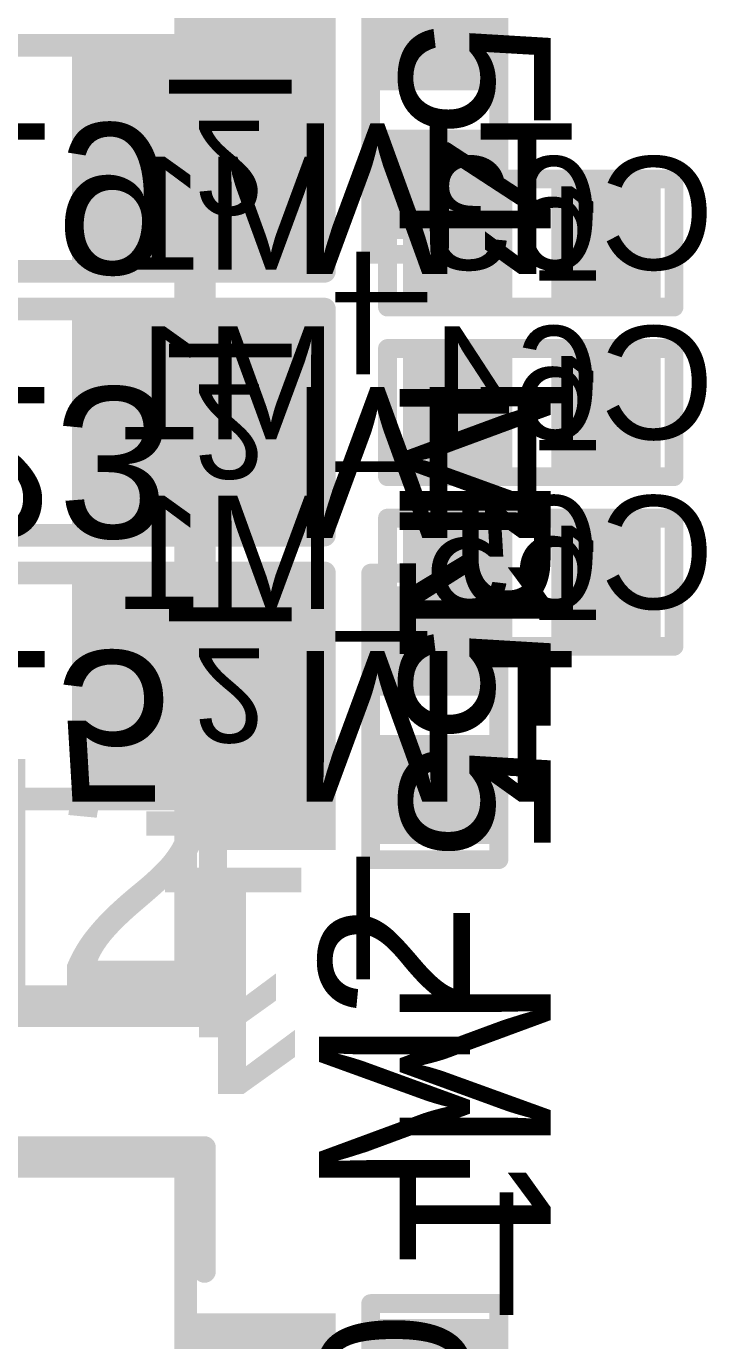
# Model space of a CAD drawing. Header units: inches. Extents: x -0.3 to 12.2, y -3.2 to 4.4.
# Drawn here: x 1.8497 to 2.0302, y 1.8537 to 2.2025 of the extents above; entities that cross this region are included whole.
import ezdxf

# ---------------------------------------------------------------- set-up
doc = ezdxf.new("R2010")
doc.units = ezdxf.units.IN
doc.header["$MEASUREMENT"] = 0
for name, color, linetype in [('Board Layer Stack Bottom Overlay', 54, 'Continuous'), ('Board Layer Stack Bottom Solder', 6, 'Continuous'), ('Bottom Assembly', 216, 'Continuous'), ('Bottom Layer_L8', 5, 'Continuous'), ('Bottom Paste', 16, 'Continuous'), ('FAB', 56, 'Continuous'), ('Top Assembly', 6, 'Continuous'), ('Top Overlay', 2, 'Continuous'), ('Top Paste', 8, 'Continuous'), ('Top Solder', 216, 'Continuous'), ('TOP_L1', 1, 'Continuous')]:
    doc.layers.add(name, color=color, linetype=linetype)
doc.styles.add('Arial', font='', dxfattribs={"height": 0.2})
doc.styles.get('Arial').set_extended_font_data('Arial')

# ---------------------------------------------------------------- blocks, each defined once
blk = doc.blocks.new('R0402_2')
at = {"layer": 'Top Paste'}
for points in [[(-0.006, 0.0125), (-0.006, -0.0125), (-0.031, -0.0125), (-0.031, 0.0125)], [(0.0334, 0.0125), (0.0334, -0.0125), (0.0084, -0.0125), (0.0084, 0.0125)]]:
    blk.add_hatch(color=8, dxfattribs=at).paths.add_polyline_path(points)
at = {"layer": 'Top Solder'}
for points in [[(-0.004, 0.0145), (-0.004, -0.0145), (-0.033, -0.0145), (-0.033, 0.0145)], [(0.0354, 0.0145), (0.0354, -0.0145), (0.0064, -0.0145), (0.0064, 0.0145)]]:
    blk.add_hatch(color=216, dxfattribs=at).paths.add_polyline_path(points)
at = {"layer": 'TOP_L1'}
for points in [[(-0.006, 0.0125), (-0.006, -0.0125), (-0.031, -0.0125), (-0.031, 0.0125)], [(0.0334, 0.0125), (0.0334, -0.0125), (0.0084, -0.0125), (0.0084, 0.0125)]]:
    blk.add_hatch(color=1, dxfattribs=at).paths.add_polyline_path(points)
at = {"layer": 'Top Assembly'}
for points in [[(-0.0365, -0.017, 0.005, 0.005, 0), (-0.0365, 0.017, 0.005, 0.005, 0)], [(0.0395, 0.017, 0.005, 0.005, 0), (-0.0365, 0.017, 0.005, 0.005, 0)], [(0.0395, -0.017, 0.005, 0.005, 0), (0.0395, 0.017, 0.005, 0.005, 0)], [(0.0395, -0.017, 0.005, 0.005, 0), (-0.0365, -0.017, 0.005, 0.005, 0)]]:
    blk.add_lwpolyline(points, format="xyseb", dxfattribs=at)
for points in [[(-0.03775, 0.017, 0.0025, 0.0025, 1), (-0.03525, 0.017, 0.0025, 0.0025, 1)], [(-0.03775, 0.017, 0.0025, 0.0025, 1), (-0.03525, 0.017, 0.0025, 0.0025, 1)], [(0.03825, 0.017, 0.0025, 0.0025, 1), (0.04075, 0.017, 0.0025, 0.0025, 1)], [(0.03825, 0.017, 0.0025, 0.0025, 1), (0.04075, 0.017, 0.0025, 0.0025, 1)], [(-0.03775, -0.017, 0.0025, 0.0025, 1), (-0.03525, -0.017, 0.0025, 0.0025, 1)], [(-0.03775, -0.017, 0.0025, 0.0025, 1), (-0.03525, -0.017, 0.0025, 0.0025, 1)], [(0.03825, -0.017, 0.0025, 0.0025, 1), (0.04075, -0.017, 0.0025, 0.0025, 1)], [(0.03825, -0.017, 0.0025, 0.0025, 1), (0.04075, -0.017, 0.0025, 0.0025, 1)]]:
    blk.add_lwpolyline(points, format="xyseb", close=True, dxfattribs=at)
at = {"layer": 'Top Overlay'}
for points in [[(-0.0365, -0.017, 0.005, 0.005, 0), (-0.0365, 0.017, 0.005, 0.005, 0)], [(0.0365, 0.017, 0.005, 0.005, 0), (-0.0365, 0.017, 0.005, 0.005, 0)], [(0.0395, 0.017, 0.005, 0.005, 0), (0.0365, 0.017, 0.005, 0.005, 0)], [(0.0395, -0.017, 0.005, 0.005, 0), (0.0395, 0.017, 0.005, 0.005, 0)], [(0.0395, -0.017, 0.005, 0.005, 0), (-0.0365, -0.017, 0.005, 0.005, 0)]]:
    blk.add_lwpolyline(points, format="xyseb", dxfattribs=at)
for points in [[(-0.03775, 0.017, 0.0025, 0.0025, 1), (-0.03525, 0.017, 0.0025, 0.0025, 1)], [(-0.03775, 0.017, 0.0025, 0.0025, 1), (-0.03525, 0.017, 0.0025, 0.0025, 1)], [(0.03525, 0.017, 0.0025, 0.0025, 1), (0.03775, 0.017, 0.0025, 0.0025, 1)], [(0.03525, 0.017, 0.0025, 0.0025, 1), (0.03775, 0.017, 0.0025, 0.0025, 1)], [(0.03825, 0.017, 0.0025, 0.0025, 1), (0.04075, 0.017, 0.0025, 0.0025, 1)], [(0.03825, 0.017, 0.0025, 0.0025, 1), (0.04075, 0.017, 0.0025, 0.0025, 1)], [(-0.03775, -0.017, 0.0025, 0.0025, 1), (-0.03525, -0.017, 0.0025, 0.0025, 1)], [(-0.03775, -0.017, 0.0025, 0.0025, 1), (-0.03525, -0.017, 0.0025, 0.0025, 1)], [(0.03825, -0.017, 0.0025, 0.0025, 1), (0.04075, -0.017, 0.0025, 0.0025, 1)], [(0.03825, -0.017, 0.0025, 0.0025, 1), (0.04075, -0.017, 0.0025, 0.0025, 1)]]:
    blk.add_lwpolyline(points, format="xyseb", close=True, dxfattribs=at)
at = {"layer": 'Top Assembly', "style": 'Arial'}
blk.add_text('R55_M1', height=0.04, dxfattribs=at).set_placement((-0.06289, -0.0093))
blk = doc.blocks.new('R0402_4')
at = {"layer": 'Top Paste'}
for points in [[(-0.006, 0.0125), (-0.006, -0.0125), (-0.031, -0.0125), (-0.031, 0.0125)], [(0.0334, 0.0125), (0.0334, -0.0125), (0.0084, -0.0125), (0.0084, 0.0125)]]:
    blk.add_hatch(color=8, dxfattribs=at).paths.add_polyline_path(points)
at = {"layer": 'Top Solder'}
for points in [[(-0.004, 0.0145), (-0.004, -0.0145), (-0.033, -0.0145), (-0.033, 0.0145)], [(0.0354, 0.0145), (0.0354, -0.0145), (0.0064, -0.0145), (0.0064, 0.0145)]]:
    blk.add_hatch(color=216, dxfattribs=at).paths.add_polyline_path(points)
at = {"layer": 'TOP_L1'}
for points in [[(-0.006, 0.0125), (-0.006, -0.0125), (-0.031, -0.0125), (-0.031, 0.0125)], [(0.0334, 0.0125), (0.0334, -0.0125), (0.0084, -0.0125), (0.0084, 0.0125)]]:
    blk.add_hatch(color=1, dxfattribs=at).paths.add_polyline_path(points)
at = {"layer": 'Top Assembly'}
for points in [[(-0.0365, -0.017, 0.005, 0.005, 0), (-0.0365, 0.017, 0.005, 0.005, 0)], [(0.0395, 0.017, 0.005, 0.005, 0), (-0.0365, 0.017, 0.005, 0.005, 0)], [(0.0395, -0.017, 0.005, 0.005, 0), (0.0395, 0.017, 0.005, 0.005, 0)], [(0.0395, -0.017, 0.005, 0.005, 0), (-0.0365, -0.017, 0.005, 0.005, 0)]]:
    blk.add_lwpolyline(points, format="xyseb", dxfattribs=at)
for points in [[(-0.03775, 0.017, 0.0025, 0.0025, 1), (-0.03525, 0.017, 0.0025, 0.0025, 1)], [(-0.03775, 0.017, 0.0025, 0.0025, 1), (-0.03525, 0.017, 0.0025, 0.0025, 1)], [(0.03825, 0.017, 0.0025, 0.0025, 1), (0.04075, 0.017, 0.0025, 0.0025, 1)], [(0.03825, 0.017, 0.0025, 0.0025, 1), (0.04075, 0.017, 0.0025, 0.0025, 1)], [(-0.03775, -0.017, 0.0025, 0.0025, 1), (-0.03525, -0.017, 0.0025, 0.0025, 1)], [(-0.03775, -0.017, 0.0025, 0.0025, 1), (-0.03525, -0.017, 0.0025, 0.0025, 1)], [(0.03825, -0.017, 0.0025, 0.0025, 1), (0.04075, -0.017, 0.0025, 0.0025, 1)], [(0.03825, -0.017, 0.0025, 0.0025, 1), (0.04075, -0.017, 0.0025, 0.0025, 1)]]:
    blk.add_lwpolyline(points, format="xyseb", close=True, dxfattribs=at)
at = {"layer": 'Top Overlay'}
for points in [[(-0.0365, -0.017, 0.005, 0.005, 0), (-0.0365, 0.017, 0.005, 0.005, 0)], [(0.0365, 0.017, 0.005, 0.005, 0), (-0.0365, 0.017, 0.005, 0.005, 0)], [(0.0395, 0.017, 0.005, 0.005, 0), (0.0365, 0.017, 0.005, 0.005, 0)], [(0.0395, -0.017, 0.005, 0.005, 0), (0.0395, 0.017, 0.005, 0.005, 0)], [(0.0395, -0.017, 0.005, 0.005, 0), (-0.0365, -0.017, 0.005, 0.005, 0)]]:
    blk.add_lwpolyline(points, format="xyseb", dxfattribs=at)
for points in [[(-0.03775, 0.017, 0.0025, 0.0025, 1), (-0.03525, 0.017, 0.0025, 0.0025, 1)], [(-0.03775, 0.017, 0.0025, 0.0025, 1), (-0.03525, 0.017, 0.0025, 0.0025, 1)], [(0.03525, 0.017, 0.0025, 0.0025, 1), (0.03775, 0.017, 0.0025, 0.0025, 1)], [(0.03525, 0.017, 0.0025, 0.0025, 1), (0.03775, 0.017, 0.0025, 0.0025, 1)], [(0.03825, 0.017, 0.0025, 0.0025, 1), (0.04075, 0.017, 0.0025, 0.0025, 1)], [(0.03825, 0.017, 0.0025, 0.0025, 1), (0.04075, 0.017, 0.0025, 0.0025, 1)], [(-0.03775, -0.017, 0.0025, 0.0025, 1), (-0.03525, -0.017, 0.0025, 0.0025, 1)], [(-0.03775, -0.017, 0.0025, 0.0025, 1), (-0.03525, -0.017, 0.0025, 0.0025, 1)], [(0.03825, -0.017, 0.0025, 0.0025, 1), (0.04075, -0.017, 0.0025, 0.0025, 1)], [(0.03825, -0.017, 0.0025, 0.0025, 1), (0.04075, -0.017, 0.0025, 0.0025, 1)]]:
    blk.add_lwpolyline(points, format="xyseb", close=True, dxfattribs=at)
at = {"layer": 'Top Assembly', "style": 'Arial'}
blk.add_text('R54_M1', height=0.04, dxfattribs=at).set_placement((-0.06289, -0.0093))
blk = doc.blocks.new('R0402_13')
at = {"layer": 'Top Paste'}
for points in [[(-0.006, 0.0125), (-0.006, -0.0125), (-0.031, -0.0125), (-0.031, 0.0125)], [(0.0334, 0.0125), (0.0334, -0.0125), (0.0084, -0.0125), (0.0084, 0.0125)]]:
    blk.add_hatch(color=8, dxfattribs=at).paths.add_polyline_path(points)
at = {"layer": 'Top Solder'}
for points in [[(-0.004, 0.0145), (-0.004, -0.0145), (-0.033, -0.0145), (-0.033, 0.0145)], [(0.0354, 0.0145), (0.0354, -0.0145), (0.0064, -0.0145), (0.0064, 0.0145)]]:
    blk.add_hatch(color=216, dxfattribs=at).paths.add_polyline_path(points)
at = {"layer": 'TOP_L1'}
for points in [[(-0.006, 0.0125), (-0.006, -0.0125), (-0.031, -0.0125), (-0.031, 0.0125)], [(0.0334, 0.0125), (0.0334, -0.0125), (0.0084, -0.0125), (0.0084, 0.0125)]]:
    blk.add_hatch(color=1, dxfattribs=at).paths.add_polyline_path(points)
at = {"layer": 'Top Assembly'}
for points in [[(-0.0365, 0.017, 0.005, 0.005, 0), (-0.0365, -0.017, 0.005, 0.005, 0)], [(-0.0365, 0.017, 0.005, 0.005, 0), (0.0395, 0.017, 0.005, 0.005, 0)], [(0.0395, 0.017, 0.005, 0.005, 0), (0.0395, -0.017, 0.005, 0.005, 0)], [(-0.0365, -0.017, 0.005, 0.005, 0), (0.0395, -0.017, 0.005, 0.005, 0)]]:
    blk.add_lwpolyline(points, format="xyseb", dxfattribs=at)
for points in [[(-0.03775, 0.017, 0.0025, 0.0025, 1), (-0.03525, 0.017, 0.0025, 0.0025, 1)], [(-0.03775, 0.017, 0.0025, 0.0025, 1), (-0.03525, 0.017, 0.0025, 0.0025, 1)], [(0.03825, 0.017, 0.0025, 0.0025, 1), (0.04075, 0.017, 0.0025, 0.0025, 1)], [(0.03825, 0.017, 0.0025, 0.0025, 1), (0.04075, 0.017, 0.0025, 0.0025, 1)], [(-0.03775, -0.017, 0.0025, 0.0025, 1), (-0.03525, -0.017, 0.0025, 0.0025, 1)], [(-0.03775, -0.017, 0.0025, 0.0025, 1), (-0.03525, -0.017, 0.0025, 0.0025, 1)], [(0.03825, -0.017, 0.0025, 0.0025, 1), (0.04075, -0.017, 0.0025, 0.0025, 1)], [(0.03825, -0.017, 0.0025, 0.0025, 1), (0.04075, -0.017, 0.0025, 0.0025, 1)]]:
    blk.add_lwpolyline(points, format="xyseb", close=True, dxfattribs=at)
at = {"layer": 'Top Overlay'}
for points in [[(-0.0365, 0.017, 0.005, 0.005, 0), (-0.0365, -0.017, 0.005, 0.005, 0)], [(-0.0365, 0.017, 0.005, 0.005, 0), (0.0365, 0.017, 0.005, 0.005, 0)], [(0.0365, 0.017, 0.005, 0.005, 0), (0.0395, 0.017, 0.005, 0.005, 0)], [(0.0395, 0.017, 0.005, 0.005, 0), (0.0395, -0.017, 0.005, 0.005, 0)], [(-0.0365, -0.017, 0.005, 0.005, 0), (0.0395, -0.017, 0.005, 0.005, 0)]]:
    blk.add_lwpolyline(points, format="xyseb", dxfattribs=at)
for points in [[(-0.03775, 0.017, 0.0025, 0.0025, 1), (-0.03525, 0.017, 0.0025, 0.0025, 1)], [(-0.03775, 0.017, 0.0025, 0.0025, 1), (-0.03525, 0.017, 0.0025, 0.0025, 1)], [(0.03525, 0.017, 0.0025, 0.0025, 1), (0.03775, 0.017, 0.0025, 0.0025, 1)], [(0.03525, 0.017, 0.0025, 0.0025, 1), (0.03775, 0.017, 0.0025, 0.0025, 1)], [(0.03825, 0.017, 0.0025, 0.0025, 1), (0.04075, 0.017, 0.0025, 0.0025, 1)], [(0.03825, 0.017, 0.0025, 0.0025, 1), (0.04075, 0.017, 0.0025, 0.0025, 1)], [(-0.03775, -0.017, 0.0025, 0.0025, 1), (-0.03525, -0.017, 0.0025, 0.0025, 1)], [(-0.03775, -0.017, 0.0025, 0.0025, 1), (-0.03525, -0.017, 0.0025, 0.0025, 1)], [(0.03825, -0.017, 0.0025, 0.0025, 1), (0.04075, -0.017, 0.0025, 0.0025, 1)], [(0.03825, -0.017, 0.0025, 0.0025, 1), (0.04075, -0.017, 0.0025, 0.0025, 1)]]:
    blk.add_lwpolyline(points, format="xyseb", close=True, dxfattribs=at)
at = {"layer": 'Top Assembly', "style": 'Arial'}
blk.add_text('R40_M2', height=0.04, dxfattribs=at).set_placement((-0.06523, -0.0093))
blk = doc.blocks.new('C0402_B_26')
at = {"layer": 'Board Layer Stack Bottom Solder'}
for points in [[(-0.004, 0.0145), (-0.004, -0.0145), (-0.033, -0.0145), (-0.033, 0.0145)], [(0.0354, 0.0145), (0.0354, -0.0145), (0.0064, -0.0145), (0.0064, 0.0145)]]:
    blk.add_hatch(color=6, dxfattribs=at).paths.add_polyline_path(points)
at = {"layer": 'Bottom Layer_L8'}
for points in [[(-0.006, 0.0125), (-0.006, -0.0125), (-0.031, -0.0125), (-0.031, 0.0125)], [(0.0334, 0.0125), (0.0334, -0.0125), (0.0084, -0.0125), (0.0084, 0.0125)]]:
    blk.add_hatch(color=5, dxfattribs=at).paths.add_polyline_path(points)
at = {"layer": 'Bottom Paste'}
for points in [[(-0.006, 0.0125), (-0.006, -0.0125), (-0.031, -0.0125), (-0.031, 0.0125)], [(0.0334, 0.0125), (0.0334, -0.0125), (0.0084, -0.0125), (0.0084, 0.0125)]]:
    blk.add_hatch(color=16, dxfattribs=at).paths.add_polyline_path(points)
at = {"layer": 'Board Layer Stack Bottom Overlay'}
for points in [[(-0.0365, 0.017, 0.005, 0.005, 0), (-0.0365, -0.017, 0.005, 0.005, 0)], [(0.0395, 0.017, 0.005, 0.005, 0), (-0.0365, 0.017, 0.005, 0.005, 0)], [(0.0395, 0.017, 0.005, 0.005, 0), (0.0395, -0.017, 0.005, 0.005, 0)], [(0.0365, -0.017, 0.005, 0.005, 0), (-0.0365, -0.017, 0.005, 0.005, 0)], [(0.0395, -0.017, 0.005, 0.005, 0), (0.0365, -0.017, 0.005, 0.005, 0)]]:
    blk.add_lwpolyline(points, format="xyseb", dxfattribs=at)
for points in [[(-0.03775, 0.017, 0.0025, 0.0025, 1), (-0.03525, 0.017, 0.0025, 0.0025, 1)], [(-0.03775, 0.017, 0.0025, 0.0025, 1), (-0.03525, 0.017, 0.0025, 0.0025, 1)], [(0.03825, 0.017, 0.0025, 0.0025, 1), (0.04075, 0.017, 0.0025, 0.0025, 1)], [(0.03825, 0.017, 0.0025, 0.0025, 1), (0.04075, 0.017, 0.0025, 0.0025, 1)], [(-0.03775, -0.017, 0.0025, 0.0025, 1), (-0.03525, -0.017, 0.0025, 0.0025, 1)], [(-0.03775, -0.017, 0.0025, 0.0025, 1), (-0.03525, -0.017, 0.0025, 0.0025, 1)], [(0.03525, -0.017, 0.0025, 0.0025, 1), (0.03775, -0.017, 0.0025, 0.0025, 1)], [(0.03525, -0.017, 0.0025, 0.0025, 1), (0.03775, -0.017, 0.0025, 0.0025, 1)], [(0.03825, -0.017, 0.0025, 0.0025, 1), (0.04075, -0.017, 0.0025, 0.0025, 1)], [(0.03825, -0.017, 0.0025, 0.0025, 1), (0.04075, -0.017, 0.0025, 0.0025, 1)]]:
    blk.add_lwpolyline(points, format="xyseb", close=True, dxfattribs=at)
at = {"layer": 'Bottom Assembly'}
for points in [[(-0.0365, 0.017, 0.005, 0.005, 0), (-0.0365, -0.017, 0.005, 0.005, 0)], [(0.0395, 0.017, 0.005, 0.005, 0), (-0.0365, 0.017, 0.005, 0.005, 0)], [(0.0395, 0.017, 0.005, 0.005, 0), (0.0395, -0.017, 0.005, 0.005, 0)], [(0.0395, -0.017, 0.005, 0.005, 0), (-0.0365, -0.017, 0.005, 0.005, 0)]]:
    blk.add_lwpolyline(points, format="xyseb", dxfattribs=at)
for points in [[(-0.03775, 0.017, 0.0025, 0.0025, 1), (-0.03525, 0.017, 0.0025, 0.0025, 1)], [(-0.03775, 0.017, 0.0025, 0.0025, 1), (-0.03525, 0.017, 0.0025, 0.0025, 1)], [(0.03825, 0.017, 0.0025, 0.0025, 1), (0.04075, 0.017, 0.0025, 0.0025, 1)], [(0.03825, 0.017, 0.0025, 0.0025, 1), (0.04075, 0.017, 0.0025, 0.0025, 1)], [(-0.03775, -0.017, 0.0025, 0.0025, 1), (-0.03525, -0.017, 0.0025, 0.0025, 1)], [(-0.03775, -0.017, 0.0025, 0.0025, 1), (-0.03525, -0.017, 0.0025, 0.0025, 1)], [(0.03825, -0.017, 0.0025, 0.0025, 1), (0.04075, -0.017, 0.0025, 0.0025, 1)], [(0.03825, -0.017, 0.0025, 0.0025, 1), (0.04075, -0.017, 0.0025, 0.0025, 1)]]:
    blk.add_lwpolyline(points, format="xyseb", close=True, dxfattribs=at)
at = {"layer": 'Bottom Assembly', "style": 'Arial', "text_generation_flag": 2}
blk.add_text('C65_M1', height=0.03, rotation=180, dxfattribs=at).set_placement((-0.0473, 0.00707))
at = {"layer": 'FAB', "style": 'Arial', "text_generation_flag": 2}
blk.add_text('1', height=0.025, rotation=180, dxfattribs=at).set_placement((-0.0185, 0.01))
blk = doc.blocks.new('C0402_B_28')
at = {"layer": 'Board Layer Stack Bottom Solder'}
for points in [[(-0.004, 0.0145), (-0.004, -0.0145), (-0.033, -0.0145), (-0.033, 0.0145)], [(0.0354, 0.0145), (0.0354, -0.0145), (0.0064, -0.0145), (0.0064, 0.0145)]]:
    blk.add_hatch(color=6, dxfattribs=at).paths.add_polyline_path(points)
at = {"layer": 'Bottom Layer_L8'}
for points in [[(-0.006, 0.0125), (-0.006, -0.0125), (-0.031, -0.0125), (-0.031, 0.0125)], [(0.0334, 0.0125), (0.0334, -0.0125), (0.0084, -0.0125), (0.0084, 0.0125)]]:
    blk.add_hatch(color=5, dxfattribs=at).paths.add_polyline_path(points)
at = {"layer": 'Bottom Paste'}
for points in [[(-0.006, 0.0125), (-0.006, -0.0125), (-0.031, -0.0125), (-0.031, 0.0125)], [(0.0334, 0.0125), (0.0334, -0.0125), (0.0084, -0.0125), (0.0084, 0.0125)]]:
    blk.add_hatch(color=16, dxfattribs=at).paths.add_polyline_path(points)
at = {"layer": 'Board Layer Stack Bottom Overlay'}
for points in [[(-0.0365, 0.017, 0.005, 0.005, 0), (-0.0365, -0.017, 0.005, 0.005, 0)], [(0.0395, 0.017, 0.005, 0.005, 0), (-0.0365, 0.017, 0.005, 0.005, 0)], [(0.0395, 0.017, 0.005, 0.005, 0), (0.0395, -0.017, 0.005, 0.005, 0)], [(0.0365, -0.017, 0.005, 0.005, 0), (-0.0365, -0.017, 0.005, 0.005, 0)], [(0.0395, -0.017, 0.005, 0.005, 0), (0.0365, -0.017, 0.005, 0.005, 0)]]:
    blk.add_lwpolyline(points, format="xyseb", dxfattribs=at)
for points in [[(-0.03775, 0.017, 0.0025, 0.0025, 1), (-0.03525, 0.017, 0.0025, 0.0025, 1)], [(-0.03775, 0.017, 0.0025, 0.0025, 1), (-0.03525, 0.017, 0.0025, 0.0025, 1)], [(0.03825, 0.017, 0.0025, 0.0025, 1), (0.04075, 0.017, 0.0025, 0.0025, 1)], [(0.03825, 0.017, 0.0025, 0.0025, 1), (0.04075, 0.017, 0.0025, 0.0025, 1)], [(-0.03775, -0.017, 0.0025, 0.0025, 1), (-0.03525, -0.017, 0.0025, 0.0025, 1)], [(-0.03775, -0.017, 0.0025, 0.0025, 1), (-0.03525, -0.017, 0.0025, 0.0025, 1)], [(0.03525, -0.017, 0.0025, 0.0025, 1), (0.03775, -0.017, 0.0025, 0.0025, 1)], [(0.03525, -0.017, 0.0025, 0.0025, 1), (0.03775, -0.017, 0.0025, 0.0025, 1)], [(0.03825, -0.017, 0.0025, 0.0025, 1), (0.04075, -0.017, 0.0025, 0.0025, 1)], [(0.03825, -0.017, 0.0025, 0.0025, 1), (0.04075, -0.017, 0.0025, 0.0025, 1)]]:
    blk.add_lwpolyline(points, format="xyseb", close=True, dxfattribs=at)
at = {"layer": 'Bottom Assembly'}
for points in [[(-0.0365, 0.017, 0.005, 0.005, 0), (-0.0365, -0.017, 0.005, 0.005, 0)], [(0.0395, 0.017, 0.005, 0.005, 0), (-0.0365, 0.017, 0.005, 0.005, 0)], [(0.0395, 0.017, 0.005, 0.005, 0), (0.0395, -0.017, 0.005, 0.005, 0)], [(0.0395, -0.017, 0.005, 0.005, 0), (-0.0365, -0.017, 0.005, 0.005, 0)]]:
    blk.add_lwpolyline(points, format="xyseb", dxfattribs=at)
for points in [[(-0.03775, 0.017, 0.0025, 0.0025, 1), (-0.03525, 0.017, 0.0025, 0.0025, 1)], [(-0.03775, 0.017, 0.0025, 0.0025, 1), (-0.03525, 0.017, 0.0025, 0.0025, 1)], [(0.03825, 0.017, 0.0025, 0.0025, 1), (0.04075, 0.017, 0.0025, 0.0025, 1)], [(0.03825, 0.017, 0.0025, 0.0025, 1), (0.04075, 0.017, 0.0025, 0.0025, 1)], [(-0.03775, -0.017, 0.0025, 0.0025, 1), (-0.03525, -0.017, 0.0025, 0.0025, 1)], [(-0.03775, -0.017, 0.0025, 0.0025, 1), (-0.03525, -0.017, 0.0025, 0.0025, 1)], [(0.03825, -0.017, 0.0025, 0.0025, 1), (0.04075, -0.017, 0.0025, 0.0025, 1)], [(0.03825, -0.017, 0.0025, 0.0025, 1), (0.04075, -0.017, 0.0025, 0.0025, 1)]]:
    blk.add_lwpolyline(points, format="xyseb", close=True, dxfattribs=at)
at = {"layer": 'Bottom Assembly', "style": 'Arial', "text_generation_flag": 2}
blk.add_text('C64_M1', height=0.03, rotation=180, dxfattribs=at).set_placement((-0.0473, 0.00707))
at = {"layer": 'FAB', "style": 'Arial', "text_generation_flag": 2}
blk.add_text('1', height=0.025, rotation=180, dxfattribs=at).set_placement((-0.0185, 0.01))
blk = doc.blocks.new('C0402_B_30')
at = {"layer": 'Board Layer Stack Bottom Solder'}
for points in [[(-0.004, 0.0145), (-0.004, -0.0145), (-0.033, -0.0145), (-0.033, 0.0145)], [(0.0354, 0.0145), (0.0354, -0.0145), (0.0064, -0.0145), (0.0064, 0.0145)]]:
    blk.add_hatch(color=6, dxfattribs=at).paths.add_polyline_path(points)
at = {"layer": 'Bottom Layer_L8'}
for points in [[(-0.006, 0.0125), (-0.006, -0.0125), (-0.031, -0.0125), (-0.031, 0.0125)], [(0.0334, 0.0125), (0.0334, -0.0125), (0.0084, -0.0125), (0.0084, 0.0125)]]:
    blk.add_hatch(color=5, dxfattribs=at).paths.add_polyline_path(points)
at = {"layer": 'Bottom Paste'}
for points in [[(-0.006, 0.0125), (-0.006, -0.0125), (-0.031, -0.0125), (-0.031, 0.0125)], [(0.0334, 0.0125), (0.0334, -0.0125), (0.0084, -0.0125), (0.0084, 0.0125)]]:
    blk.add_hatch(color=16, dxfattribs=at).paths.add_polyline_path(points)
at = {"layer": 'Board Layer Stack Bottom Overlay'}
for points in [[(-0.0365, 0.017, 0.005, 0.005, 0), (-0.0365, -0.017, 0.005, 0.005, 0)], [(0.0395, 0.017, 0.005, 0.005, 0), (-0.0365, 0.017, 0.005, 0.005, 0)], [(0.0395, 0.017, 0.005, 0.005, 0), (0.0395, -0.017, 0.005, 0.005, 0)], [(0.0365, -0.017, 0.005, 0.005, 0), (-0.0365, -0.017, 0.005, 0.005, 0)], [(0.0395, -0.017, 0.005, 0.005, 0), (0.0365, -0.017, 0.005, 0.005, 0)]]:
    blk.add_lwpolyline(points, format="xyseb", dxfattribs=at)
for points in [[(-0.03775, 0.017, 0.0025, 0.0025, 1), (-0.03525, 0.017, 0.0025, 0.0025, 1)], [(-0.03775, 0.017, 0.0025, 0.0025, 1), (-0.03525, 0.017, 0.0025, 0.0025, 1)], [(0.03825, 0.017, 0.0025, 0.0025, 1), (0.04075, 0.017, 0.0025, 0.0025, 1)], [(0.03825, 0.017, 0.0025, 0.0025, 1), (0.04075, 0.017, 0.0025, 0.0025, 1)], [(-0.03775, -0.017, 0.0025, 0.0025, 1), (-0.03525, -0.017, 0.0025, 0.0025, 1)], [(-0.03775, -0.017, 0.0025, 0.0025, 1), (-0.03525, -0.017, 0.0025, 0.0025, 1)], [(0.03525, -0.017, 0.0025, 0.0025, 1), (0.03775, -0.017, 0.0025, 0.0025, 1)], [(0.03525, -0.017, 0.0025, 0.0025, 1), (0.03775, -0.017, 0.0025, 0.0025, 1)], [(0.03825, -0.017, 0.0025, 0.0025, 1), (0.04075, -0.017, 0.0025, 0.0025, 1)], [(0.03825, -0.017, 0.0025, 0.0025, 1), (0.04075, -0.017, 0.0025, 0.0025, 1)]]:
    blk.add_lwpolyline(points, format="xyseb", close=True, dxfattribs=at)
at = {"layer": 'Bottom Assembly'}
for points in [[(-0.0365, 0.017, 0.005, 0.005, 0), (-0.0365, -0.017, 0.005, 0.005, 0)], [(0.0395, 0.017, 0.005, 0.005, 0), (-0.0365, 0.017, 0.005, 0.005, 0)], [(0.0395, 0.017, 0.005, 0.005, 0), (0.0395, -0.017, 0.005, 0.005, 0)], [(0.0395, -0.017, 0.005, 0.005, 0), (-0.0365, -0.017, 0.005, 0.005, 0)]]:
    blk.add_lwpolyline(points, format="xyseb", dxfattribs=at)
for points in [[(-0.03775, 0.017, 0.0025, 0.0025, 1), (-0.03525, 0.017, 0.0025, 0.0025, 1)], [(-0.03775, 0.017, 0.0025, 0.0025, 1), (-0.03525, 0.017, 0.0025, 0.0025, 1)], [(0.03825, 0.017, 0.0025, 0.0025, 1), (0.04075, 0.017, 0.0025, 0.0025, 1)], [(0.03825, 0.017, 0.0025, 0.0025, 1), (0.04075, 0.017, 0.0025, 0.0025, 1)], [(-0.03775, -0.017, 0.0025, 0.0025, 1), (-0.03525, -0.017, 0.0025, 0.0025, 1)], [(-0.03775, -0.017, 0.0025, 0.0025, 1), (-0.03525, -0.017, 0.0025, 0.0025, 1)], [(0.03825, -0.017, 0.0025, 0.0025, 1), (0.04075, -0.017, 0.0025, 0.0025, 1)], [(0.03825, -0.017, 0.0025, 0.0025, 1), (0.04075, -0.017, 0.0025, 0.0025, 1)]]:
    blk.add_lwpolyline(points, format="xyseb", close=True, dxfattribs=at)
at = {"layer": 'Bottom Assembly', "style": 'Arial', "text_generation_flag": 2}
blk.add_text('C63_M1', height=0.03, rotation=180, dxfattribs=at).set_placement((-0.0473, 0.00707))
at = {"layer": 'FAB', "style": 'Arial', "text_generation_flag": 2}
blk.add_text('1', height=0.025, rotation=180, dxfattribs=at).set_placement((-0.0185, 0.01))
blk = doc.blocks.new('CD542_MNC_98')
at = {"layer": 'Top Paste'}
for points in [[(-0.14781, 0.11402), (-0.11, 0.11402), (-0.11, 0.08598), (-0.14781, 0.08598)], [(-0.14781, 0.01402), (-0.11, 0.01402), (-0.11, -0.01402), (-0.14781, -0.01402)], [(-0.14781, -0.08598), (-0.11, -0.08598), (-0.11, -0.11402), (-0.14781, -0.11402)]]:
    blk.add_hatch(color=8, dxfattribs=at).paths.add_polyline_path(points)
at = {"layer": 'Top Solder'}
for points in [[(-0.14981, 0.11602), (-0.108, 0.11602), (-0.108, 0.08398), (-0.14981, 0.08398)], [(-0.14981, 0.01602), (-0.108, 0.01602), (-0.108, -0.01602), (-0.14981, -0.01602)], [(-0.14981, -0.08398), (-0.108, -0.08398), (-0.108, -0.11602), (-0.14981, -0.11602)]]:
    blk.add_hatch(color=216, dxfattribs=at).paths.add_polyline_path(points)
at = {"layer": 'TOP_L1'}
for points in [[(-0.14781, 0.11402), (-0.11, 0.11402), (-0.11, 0.08598), (-0.14781, 0.08598)], [(-0.14781, 0.01402), (-0.11, 0.01402), (-0.11, -0.01402), (-0.14781, -0.01402)], [(-0.14781, -0.08598), (-0.11, -0.08598), (-0.11, -0.11402), (-0.14781, -0.11402)]]:
    blk.add_hatch(color=1, dxfattribs=at).paths.add_polyline_path(points)
at = {"layer": 'Top Assembly'}
for points in [[(0.11, 0.155, 0.006, 0.006, 0), (-0.11, 0.155, 0.006, 0.006, 0)], [(-0.11, 0.155, 0.006, 0.006, 0), (-0.11, -0.155, 0.006, 0.006, 0)]]:
    blk.add_lwpolyline(points, format="xyseb", dxfattribs=at)
blk.add_lwpolyline([(-0.1115, 0.155, 0.003, 0.003, 1), (-0.1085, 0.155, 0.003, 0.003, 1)], format="xyseb", close=True, dxfattribs=at)
blk.add_lwpolyline([(-0.1115, 0.155, 0.003, 0.003, 1), (-0.1085, 0.155, 0.003, 0.003, 1)], format="xyseb", close=True, dxfattribs=at)
at = {"layer": 'Top Overlay'}
for points in [[(0.115, 0.16, 0.006, 0.006, 0), (-0.115, 0.16, 0.006, 0.006, 0)], [(-0.115, 0.16, 0.006, 0.006, 0), (-0.115, 0.12712, 0.006, 0.006, 0)], [(-0.115, 0.07288, 0.006, 0.006, 0), (-0.115, 0.02712, 0.006, 0.006, 0)], [(-0.115, -0.02712, 0.006, 0.006, 0), (-0.115, -0.07288, 0.006, 0.006, 0)]]:
    blk.add_lwpolyline(points, format="xyseb", dxfattribs=at)
for points in [[(-0.1165, 0.16, 0.003, 0.003, 1), (-0.1135, 0.16, 0.003, 0.003, 1)], [(-0.1165, 0.16, 0.003, 0.003, 1), (-0.1135, 0.16, 0.003, 0.003, 1)], [(-0.1165, 0.12712, 0.003, 0.003, 1), (-0.1135, 0.12712, 0.003, 0.003, 1)], [(-0.1165, 0.07288, 0.003, 0.003, 1), (-0.1135, 0.07288, 0.003, 0.003, 1)], [(-0.1165, 0.02712, 0.003, 0.003, 1), (-0.1135, 0.02712, 0.003, 0.003, 1)], [(-0.1165, -0.02712, 0.003, 0.003, 1), (-0.1135, -0.02712, 0.003, 0.003, 1)], [(-0.1165, -0.07288, 0.003, 0.003, 1), (-0.1135, -0.07288, 0.003, 0.003, 1)]]:
    blk.add_lwpolyline(points, format="xyseb", close=True, dxfattribs=at)
at = {"layer": 'Top Assembly', "style": 'Arial'}
blk.add_text('1', height=0.06, dxfattribs=at).set_placement((-0.14206, 0.10576))
at = {"layer": 'Top Overlay', "style": 'Arial'}
blk.add_text('1', height=0.06, dxfattribs=at).set_placement((-0.14706, 0.12076))
blk = doc.blocks.new('CD542_MNC_103')
at = {"layer": 'Top Paste'}
blk.add_hatch(color=8, dxfattribs=at).paths.add_polyline_path([(-0.14781, -0.08598), (-0.11, -0.08598), (-0.11, -0.11402), (-0.14781, -0.11402)])
at = {"layer": 'Top Solder'}
blk.add_hatch(color=216, dxfattribs=at).paths.add_polyline_path([(-0.14981, -0.08398), (-0.108, -0.08398), (-0.108, -0.11602), (-0.14981, -0.11602)])
at = {"layer": 'TOP_L1'}
blk.add_hatch(color=1, dxfattribs=at).paths.add_polyline_path([(-0.14781, -0.08598), (-0.11, -0.08598), (-0.11, -0.11402), (-0.14781, -0.11402)])
at = {"layer": 'Top Assembly'}
for points in [[(-0.11, 0.155, 0.006, 0.006, 0), (-0.11, -0.155, 0.006, 0.006, 0)], [(0.11, -0.155, 0.006, 0.006, 0), (-0.11, -0.155, 0.006, 0.006, 0)]]:
    blk.add_lwpolyline(points, format="xyseb", dxfattribs=at)
blk.add_lwpolyline([(-0.1115, -0.155, 0.003, 0.003, 1), (-0.1085, -0.155, 0.003, 0.003, 1)], format="xyseb", close=True, dxfattribs=at)
blk.add_lwpolyline([(-0.1115, -0.155, 0.003, 0.003, 1), (-0.1085, -0.155, 0.003, 0.003, 1)], format="xyseb", close=True, dxfattribs=at)
at = {"layer": 'Top Overlay'}
for points in [[(-0.115, -0.12712, 0.006, 0.006, 0), (-0.115, -0.16, 0.006, 0.006, 0)], [(0.115, -0.16, 0.006, 0.006, 0), (-0.115, -0.16, 0.006, 0.006, 0)]]:
    blk.add_lwpolyline(points, format="xyseb", dxfattribs=at)
for points in [[(-0.1165, -0.12712, 0.003, 0.003, 1), (-0.1135, -0.12712, 0.003, 0.003, 1)], [(-0.1165, -0.16, 0.003, 0.003, 1), (-0.1135, -0.16, 0.003, 0.003, 1)], [(-0.1165, -0.16, 0.003, 0.003, 1), (-0.1135, -0.16, 0.003, 0.003, 1)]]:
    blk.add_lwpolyline(points, format="xyseb", close=True, dxfattribs=at)
blk = doc.blocks.new('R0805_B_357')
at = {"layer": 'Board Layer Stack Bottom Solder'}
blk.add_hatch(color=6, dxfattribs=at).paths.add_polyline_path([(0.077, 0.027), (0.077, -0.027), (0.013, -0.027), (0.013, 0.027)])
at = {"layer": 'Bottom Layer_L8'}
blk.add_hatch(color=5, dxfattribs=at).paths.add_polyline_path([(0.075, 0.025), (0.075, -0.025), (0.015, -0.025), (0.015, 0.025)])
at = {"layer": 'Bottom Paste'}
blk.add_hatch(color=16, dxfattribs=at).paths.add_polyline_path([(0.075, 0.025), (0.075, -0.025), (0.015, -0.025), (0.015, 0.025)])
at = {"layer": 'Board Layer Stack Bottom Overlay'}
for points in [[(-0.08, 0.03, 0.006, 0.006, 0), (0.08, 0.03, 0.006, 0.006, 0)], [(0.08, -0.03, 0.006, 0.006, 0), (0.08, 0.03, 0.006, 0.006, 0)], [(-0.08, -0.03, 0.006, 0.006, 0), (0.08, -0.03, 0.006, 0.006, 0)]]:
    blk.add_lwpolyline(points, format="xyseb", dxfattribs=at)
for points in [[(0.0785, 0.03, 0.003, 0.003, 1), (0.0815, 0.03, 0.003, 0.003, 1)], [(0.0785, 0.03, 0.003, 0.003, 1), (0.0815, 0.03, 0.003, 0.003, 1)], [(0.0785, -0.03, 0.003, 0.003, 1), (0.0815, -0.03, 0.003, 0.003, 1)], [(0.0785, -0.03, 0.003, 0.003, 1), (0.0815, -0.03, 0.003, 0.003, 1)]]:
    blk.add_lwpolyline(points, format="xyseb", close=True, dxfattribs=at)
at = {"layer": 'Bottom Assembly'}
for points in [[(-0.08, 0.03, 0.006, 0.006, 0), (0.08, 0.03, 0.006, 0.006, 0)], [(0.08, -0.03, 0.006, 0.006, 0), (0.08, 0.03, 0.006, 0.006, 0)], [(-0.08, -0.03, 0.006, 0.006, 0), (0.08, -0.03, 0.006, 0.006, 0)]]:
    blk.add_lwpolyline(points, format="xyseb", dxfattribs=at)
for points in [[(0.0785, 0.03, 0.003, 0.003, 1), (0.0815, 0.03, 0.003, 0.003, 1)], [(0.0785, 0.03, 0.003, 0.003, 1), (0.0815, 0.03, 0.003, 0.003, 1)], [(0.0785, -0.03, 0.003, 0.003, 1), (0.0815, -0.03, 0.003, 0.003, 1)], [(0.0785, -0.03, 0.003, 0.003, 1), (0.0815, -0.03, 0.003, 0.003, 1)]]:
    blk.add_lwpolyline(points, format="xyseb", close=True, dxfattribs=at)
at = {"layer": 'Bottom Assembly', "style": 'Arial', "text_generation_flag": 2}
blk.add_text('R23_M1', height=0.04, rotation=180, dxfattribs=at).set_placement((-0.06289, 0.0093))
at = {"layer": 'FAB', "style": 'Arial', "text_generation_flag": 2}
blk.add_text('2', height=0.025, rotation=180, dxfattribs=at).set_placement((0.045, 0.01))
blk = doc.blocks.new('R0805_B_365')
at = {"layer": 'Board Layer Stack Bottom Solder'}
blk.add_hatch(color=6, dxfattribs=at).paths.add_polyline_path([(0.077, 0.027), (0.077, -0.027), (0.013, -0.027), (0.013, 0.027)])
at = {"layer": 'Bottom Layer_L8'}
blk.add_hatch(color=5, dxfattribs=at).paths.add_polyline_path([(0.075, 0.025), (0.075, -0.025), (0.015, -0.025), (0.015, 0.025)])
at = {"layer": 'Bottom Paste'}
blk.add_hatch(color=16, dxfattribs=at).paths.add_polyline_path([(0.075, 0.025), (0.075, -0.025), (0.015, -0.025), (0.015, 0.025)])
at = {"layer": 'Board Layer Stack Bottom Overlay'}
for points in [[(-0.08, 0.03, 0.006, 0.006, 0), (0.08, 0.03, 0.006, 0.006, 0)], [(0.08, -0.03, 0.006, 0.006, 0), (0.08, 0.03, 0.006, 0.006, 0)], [(-0.08, -0.03, 0.006, 0.006, 0), (0.08, -0.03, 0.006, 0.006, 0)]]:
    blk.add_lwpolyline(points, format="xyseb", dxfattribs=at)
for points in [[(0.0785, 0.03, 0.003, 0.003, 1), (0.0815, 0.03, 0.003, 0.003, 1)], [(0.0785, 0.03, 0.003, 0.003, 1), (0.0815, 0.03, 0.003, 0.003, 1)], [(0.0785, -0.03, 0.003, 0.003, 1), (0.0815, -0.03, 0.003, 0.003, 1)], [(0.0785, -0.03, 0.003, 0.003, 1), (0.0815, -0.03, 0.003, 0.003, 1)]]:
    blk.add_lwpolyline(points, format="xyseb", close=True, dxfattribs=at)
at = {"layer": 'Bottom Assembly'}
for points in [[(-0.08, 0.03, 0.006, 0.006, 0), (0.08, 0.03, 0.006, 0.006, 0)], [(0.08, -0.03, 0.006, 0.006, 0), (0.08, 0.03, 0.006, 0.006, 0)], [(-0.08, -0.03, 0.006, 0.006, 0), (0.08, -0.03, 0.006, 0.006, 0)]]:
    blk.add_lwpolyline(points, format="xyseb", dxfattribs=at)
for points in [[(0.0785, 0.03, 0.003, 0.003, 1), (0.0815, 0.03, 0.003, 0.003, 1)], [(0.0785, 0.03, 0.003, 0.003, 1), (0.0815, 0.03, 0.003, 0.003, 1)], [(0.0785, -0.03, 0.003, 0.003, 1), (0.0815, -0.03, 0.003, 0.003, 1)], [(0.0785, -0.03, 0.003, 0.003, 1), (0.0815, -0.03, 0.003, 0.003, 1)]]:
    blk.add_lwpolyline(points, format="xyseb", close=True, dxfattribs=at)
at = {"layer": 'Bottom Assembly', "style": 'Arial', "text_generation_flag": 2}
blk.add_text('R19_M1', height=0.04, rotation=180, dxfattribs=at).set_placement((-0.06289, 0.0093))
at = {"layer": 'FAB', "style": 'Arial', "text_generation_flag": 2}
blk.add_text('2', height=0.025, rotation=180, dxfattribs=at).set_placement((0.045, 0.01))
blk = doc.blocks.new('R0805_B_373')
at = {"layer": 'Board Layer Stack Bottom Solder'}
blk.add_hatch(color=6, dxfattribs=at).paths.add_polyline_path([(0.077, 0.027), (0.077, -0.027), (0.013, -0.027), (0.013, 0.027)])
at = {"layer": 'Bottom Layer_L8'}
blk.add_hatch(color=5, dxfattribs=at).paths.add_polyline_path([(0.075, 0.025), (0.075, -0.025), (0.015, -0.025), (0.015, 0.025)])
at = {"layer": 'Bottom Paste'}
blk.add_hatch(color=16, dxfattribs=at).paths.add_polyline_path([(0.075, 0.025), (0.075, -0.025), (0.015, -0.025), (0.015, 0.025)])
at = {"layer": 'Board Layer Stack Bottom Overlay'}
for points in [[(-0.08, 0.03, 0.006, 0.006, 0), (0.08, 0.03, 0.006, 0.006, 0)], [(0.08, -0.03, 0.006, 0.006, 0), (0.08, 0.03, 0.006, 0.006, 0)], [(-0.08, -0.03, 0.006, 0.006, 0), (0.08, -0.03, 0.006, 0.006, 0)]]:
    blk.add_lwpolyline(points, format="xyseb", dxfattribs=at)
for points in [[(0.0785, 0.03, 0.003, 0.003, 1), (0.0815, 0.03, 0.003, 0.003, 1)], [(0.0785, 0.03, 0.003, 0.003, 1), (0.0815, 0.03, 0.003, 0.003, 1)], [(0.0785, -0.03, 0.003, 0.003, 1), (0.0815, -0.03, 0.003, 0.003, 1)], [(0.0785, -0.03, 0.003, 0.003, 1), (0.0815, -0.03, 0.003, 0.003, 1)]]:
    blk.add_lwpolyline(points, format="xyseb", close=True, dxfattribs=at)
at = {"layer": 'Bottom Assembly'}
for points in [[(-0.08, 0.03, 0.006, 0.006, 0), (0.08, 0.03, 0.006, 0.006, 0)], [(0.08, -0.03, 0.006, 0.006, 0), (0.08, 0.03, 0.006, 0.006, 0)], [(-0.08, -0.03, 0.006, 0.006, 0), (0.08, -0.03, 0.006, 0.006, 0)]]:
    blk.add_lwpolyline(points, format="xyseb", dxfattribs=at)
for points in [[(0.0785, 0.03, 0.003, 0.003, 1), (0.0815, 0.03, 0.003, 0.003, 1)], [(0.0785, 0.03, 0.003, 0.003, 1), (0.0815, 0.03, 0.003, 0.003, 1)], [(0.0785, -0.03, 0.003, 0.003, 1), (0.0815, -0.03, 0.003, 0.003, 1)], [(0.0785, -0.03, 0.003, 0.003, 1), (0.0815, -0.03, 0.003, 0.003, 1)]]:
    blk.add_lwpolyline(points, format="xyseb", close=True, dxfattribs=at)
at = {"layer": 'Bottom Assembly', "style": 'Arial', "text_generation_flag": 2}
blk.add_text('R15_M1', height=0.04, rotation=180, dxfattribs=at).set_placement((-0.06289, 0.0093))
at = {"layer": 'FAB', "style": 'Arial', "text_generation_flag": 2}
blk.add_text('2', height=0.025, rotation=180, dxfattribs=at).set_placement((0.045, 0.01))

msp = doc.modelspace()

# ---------------------------------------------------------------- block references
for name, p, rotation in [('CD542_MNC_98', (1.78202, 2.1), 180), ('R0402_4', (1.95811, 2.1815), 270), ('C0402_B_30', (1.98506, 2.145), 180), ('C0402_B_28', (1.98506, 2.1), 180), ('R0402_2', (1.95811, 2.0209), 270), ('C0402_B_26', (1.98506, 2.055), 180), ('R0402_13', (1.95811, 1.8241), 90), ('CD542_MNC_103', (1.78202, 1.745), 180)]:
    msp.add_blockref(name, p, dxfattribs=dict(rotation=rotation))
for name, p in [('R0805_B_365', (1.84883, 2.16747)), ('R0805_B_357', (1.84883, 2.09747)), ('R0805_B_373', (1.84883, 2.02747))]:
    msp.add_blockref(name, p)

# ---------------------------------------------------------------- texts
at = {"layer": 'Top Overlay', "style": 'Arial'}
msp.add_text('T1_M2', height=0.06, dxfattribs=at).set_placement((1.64213, 1.94805))

doc.saveas('drawing.dxf')
